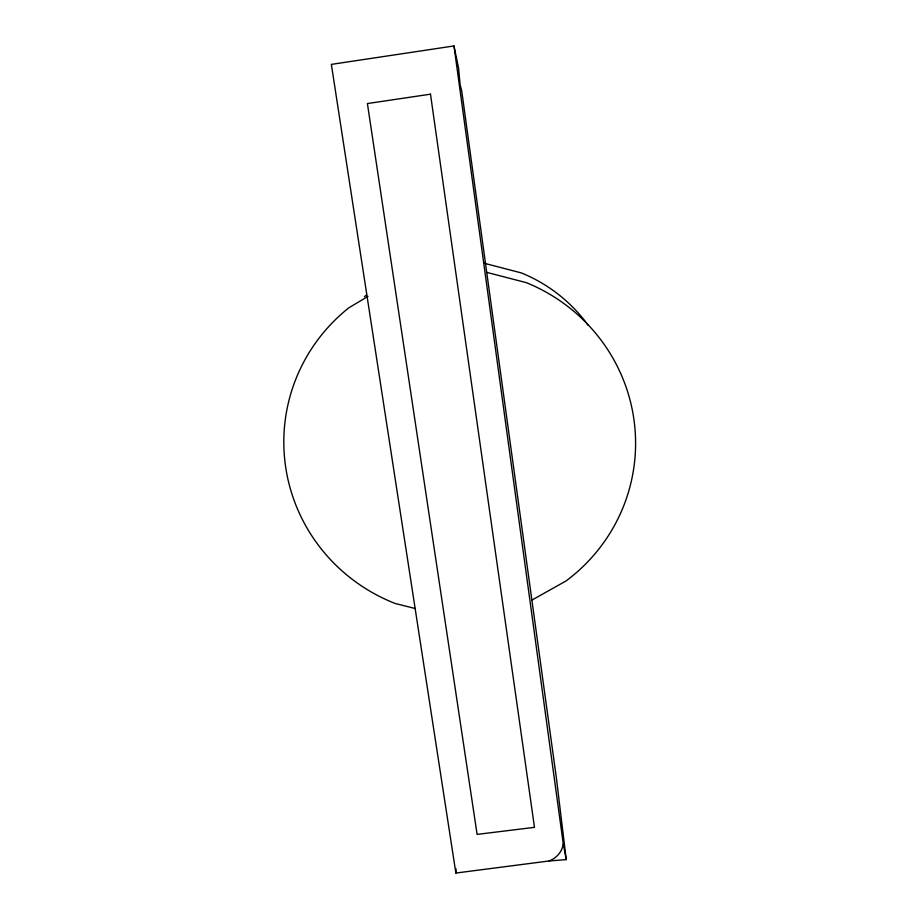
<?xml version="1.0" encoding="UTF-8"?>
<svg xmlns="http://www.w3.org/2000/svg" width="919" height="919" viewBox="0 0 919 919"><rect width="100%" height="100%" fill="white"/><g stroke="black" fill="none" stroke-linecap="round" stroke-linejoin="round"><path stroke-width="1.38" d="M455.87 873.05L331.357 64.387L453.975 45.95L458.581 68.121L460.155 85.053L461.706 90.797L556.363 777.819L566.242 859.621L549.16 860.965L455.87 873.05L456.065 868.823M368.002 296.366L348.841 307.819A175.931 173.105 6.7 0 0 395.136 603.461L415.422 608.585M531.883 600.107L565.943 581.026A175.931 173.105 6.7 0 0 634.11 420.845A175.931 173.105 6.7 0 0 526.323 282.65L486.725 272.369M484.244 263.271L521.326 272.909A153.749 151.911 6.7 0 1 588.045 325.142M453.975 45.95L563.278 843.941L566.242 859.621M563.278 843.941A23.147 21.528 -0.1 0 1 549.16 860.965M364.406 296.653A153.749 151.911 6.7 0 1 366.555 294.907M430.494 94.175L367.405 103.56L477.11 834.395L534.479 827.341L430.494 94.175"/></g></svg>
